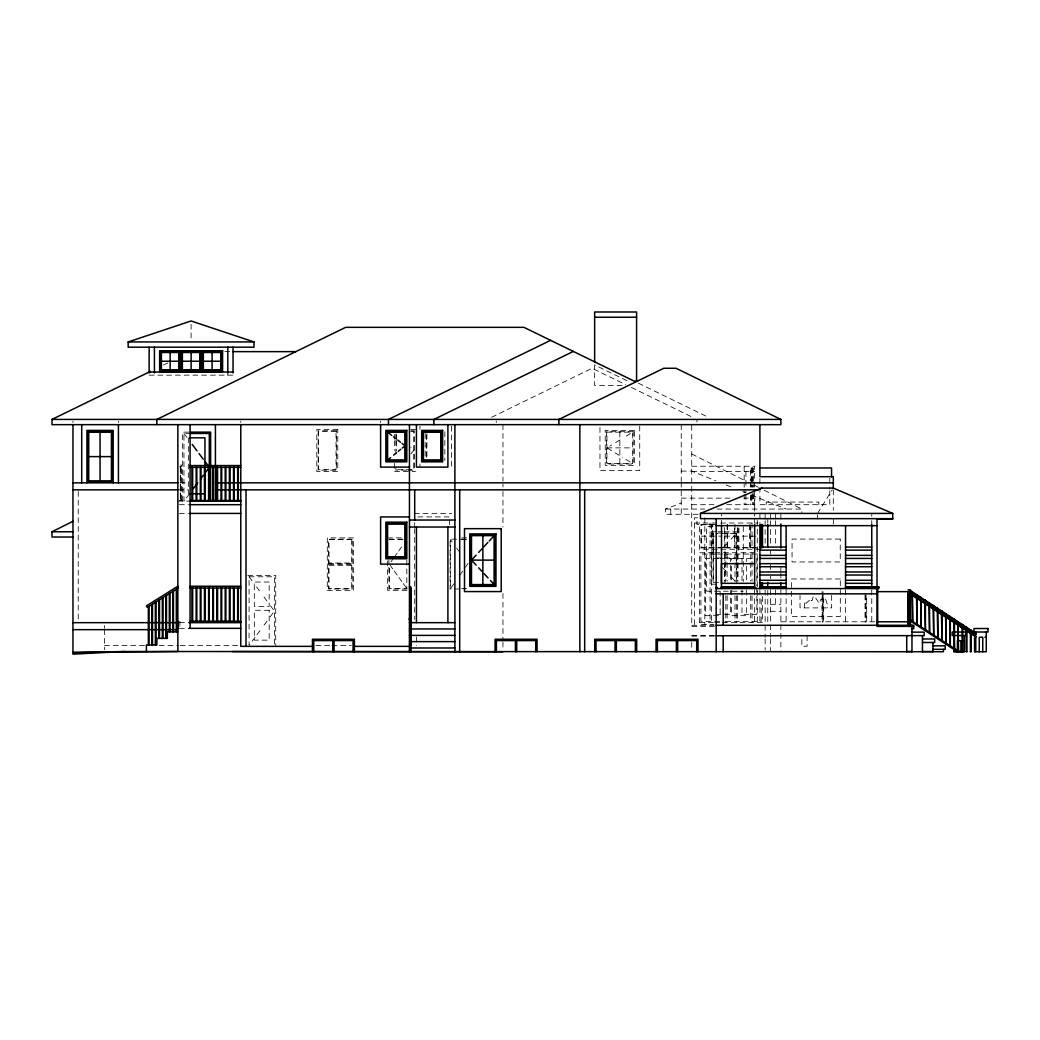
<?xml version="1.0" encoding="UTF-8"?>
<svg xmlns="http://www.w3.org/2000/svg" width="1040" height="1040" viewBox="0 0 1040 1040"><rect width="100%" height="100%" fill="white"/><g stroke="black" fill="none" stroke-linecap="round" stroke-linejoin="round"><path stroke-width="0.75" stroke-dasharray="5 3.75" d="M754.65 509.054L754.884 498.134L744.172 498.134M804.193 607.893L804.908 601.12L806.117 603.33L810.875 598.858L811.083 600.652L812.045 600.678L813.319 596.297L814.957 596.947L819.234 603.382L820.898 599.209L824.005 599.729L825.149 597.974L828.009 606.281L827.567 607.893M817.583 513.422L832.221 489.827M453.765 583.921L450.515 588.575L450.515 539.643L454.103 544.648M459.758 575.341L462.631 571.22M465.374 567.281L468 563.511M391.053 561.704L392.769 559.312M394.303 557.167L397.345 552.903M398.723 550.992L402.012 546.364M255.047 637.299L249.08 645.385L249.08 576.784L274.417 576.784L274.417 645.385M256.971 634.686L261.911 628.017M264.03 625.144L268.19 619.515M270.14 616.876L274.417 611.078L270.14 605.28M189.488 493.753L183.963 501.137L183.963 433.459L188.721 433.459M410.696 453.934L413.816 450.489L410.696 447.057M723.203 547.638L728.26 542.191M731.094 539.123L736.307 533.52L716.82 533.52M611.624 450.723L606.957 447.876L611.624 445.029M615.706 442.533L622.609 438.321M626.21 436.124L632.736 432.146L632.736 463.606L606.957 463.606L606.957 432.146L632.736 432.146M163.462 365.053L167.804 362.934M491.595 417.287L592.098 368.264L625.599 384.605M698.191 514.293L665.509 514.293L665.509 509.054L681.239 503.061M224.835 351.637L231.296 351.637M149.136 375.154L233.038 375.154M622.063 385.398L594.646 385.398L594.646 364.949L629.356 381.875M410.722 429.52L415.558 429.52M411.19 430.833L414.258 430.833L414.258 470.158L408.135 470.158M410.631 431.262L413.816 431.262L413.816 469.716L396.331 469.716M188.864 432.146L182.65 432.146L182.65 501.137M606.957 447.876L632.736 447.876M691.73 466.232L754.65 466.232L754.65 489.827M179.647 466.817L181.623 466.817L181.623 465.075L179.647 465.075L180.258 467.103M406.601 470.158L395.902 470.158L395.902 463.866M681.239 471.094L691.73 471.094L715.702 480.74M394.589 471.471L415.558 471.471M691.73 471.471L754.65 471.471M180.05 482.833L188.162 482.833M178.724 489.827L188.461 489.827M681.239 498.134L729.872 498.134M177.853 501.137L188.721 501.137M179.374 504.686L188.552 504.686M691.73 504.686L713.973 504.686M726.687 504.686L754.65 504.686M665.509 509.054L704.691 509.054M716.976 509.054L801.853 509.054L801.853 512.98M179.374 513.422L188.552 513.422M414.31 513.422L451.646 513.422M417.872 516.919L452.27 516.919M697.58 517.79L694.356 517.79L694.356 626.379M694.356 523.029L757.757 523.029M713.492 524.342L700.908 524.342L700.908 547.937L758.069 547.937M716.339 524.459L696.969 524.459L696.969 519.207M712.972 526.526L706.589 526.526L706.589 591.201L712.972 591.201M711.828 531.778L716.456 531.778M718.003 531.778L722.631 531.778M724.165 531.778L738.049 531.778M717.86 533.078L722.579 533.078M724.152 533.078L736.736 533.078L736.736 582.894M701.35 536.146L720.824 536.146M724.815 536.146L757.523 536.146M387.595 537.888L403.728 537.888M461.682 537.888L468.13 537.888M388.908 539.201L402.675 539.201M465.374 539.201L450.086 539.201L450.086 589.017L465.374 589.017M389.35 539.643L403.65 539.643M461.643 539.643L468 539.643M723.19 547.508L701.35 547.508L701.35 524.784L712.712 524.784L712.712 547.508M724.815 547.508L760.773 547.508M760.929 549.25L699.595 549.25L699.595 523.029M713.479 552.747L699.595 552.747L699.595 624.416L713.895 624.416M714.714 552.747L757.9 552.747M716.118 554.06L700.908 554.06L700.908 621.348L723.983 621.348M717.691 554.06L758.069 554.06M716.82 557.986L721.695 557.986M724.945 557.986L736.307 557.986M718.653 558.428L705.276 558.428L705.276 615.667L720.135 615.667L720.135 590.109M720.226 558.428L730.626 558.428L730.626 580.801M752.388 558.428L731.497 558.428L731.497 561.483M328.601 563.459L352.196 563.459M328.601 564.759L352.196 564.759M247.767 575.471L275.73 575.471L275.73 645.385M718.445 582.465L713.583 582.465L713.583 533.52M716.456 584.207L711.828 584.207L711.828 524.784M406.822 560.157L406.822 588.575L389.35 588.575L389.35 565.643M461.643 588.575L468 588.575M407.264 589.017L388.908 589.017L388.908 560.092M406.952 590.33L387.595 590.33L387.595 560.131M714.571 591.201L743.288 591.201M770.393 604.305L780.871 604.305M770.393 611.299L780.871 611.299M715.767 614.367L730.626 614.367L730.626 590.395M725.556 621.348L761.215 621.348L761.215 595.712M780.871 621.79L822.042 621.79L822.042 591.643M874.627 621.79L866.671 621.79L866.671 594.815M179.465 622.661L189.137 622.661M699.595 622.661L713.479 622.661M714.714 622.661L721.188 622.661M722.423 622.661L762.515 622.661L762.515 595.647M691.73 625.287L714.428 625.287M714.428 626.379L691.73 626.379L691.73 424.658M179.374 628.342L189.137 628.342M714.428 635.778L691.73 635.778L691.73 640.718M691.73 635.986L714.402 635.986M104.442 645.385L144.703 645.385M159.185 645.385L178.516 645.385M180.128 645.385L239.707 645.385M315.887 645.385L330.343 645.385M331.942 645.385L351.221 645.385M726.193 484.952L732.186 487.357M742.664 491.582L745.667 492.778M751.66 495.196L786.123 509.054M638.417 383.188L708.344 417.287M631.423 387.452L692.601 417.287M691.73 453.986L745.342 480.792M754.039 485.147L758.381 487.318M764.179 490.217L801.853 509.054M615.056 452.816L622.609 457.431M625.833 459.394L632.736 463.606M722.566 567.671L728.26 573.794M731.848 577.655L735.41 581.503M183.963 433.459L188.331 439.283M249.08 576.784L254.319 583.882M256.516 586.859L261.716 593.879M264.03 597.025L268.19 602.654M456.625 548.08L458.952 551.239M390.208 565.305L392.769 568.906M394.303 571.051L397.345 575.315M399.009 577.642L401.804 581.555M403.273 583.596L406.822 588.575M818.844 504.686L818.779 502.06L766.22 502.06L766.22 504.686M871.767 513.422L871.767 516.308M871.767 520.507L871.767 524.446M871.767 589.927L871.767 622.089M865.995 594.841L865.995 622.076M865.722 594.841L865.722 622.076M865.033 594.815L865.033 621.79L823.68 621.79L823.68 594.815M845.546 589.927L845.546 622.089M833.313 489.827L833.313 510.276M833.313 519.194L833.313 524.446M831.649 595.413L831.649 607.893L800.02 607.893L800.02 595.413M829.816 478.27L829.816 489.138M829.816 490.698L829.816 504.686L759.902 504.686L759.902 477.971M823.004 591.643L823.004 622.076M822.731 594.841L822.731 622.076M817.583 514.865L817.583 519.194M807.092 635.778L807.092 646.256L801.853 646.256L801.853 638.924M786.123 589.927L786.123 622.089M780.871 514.293L780.871 522.327M780.871 567.32L780.871 571.454M780.871 573.274L780.871 578.097M780.871 589.589L780.871 651.742M775.632 514.293L775.632 519.116M775.632 520.728L775.632 544.83M775.632 589.849L775.632 604.305M770.393 514.293L770.393 519.116M770.393 520.728L770.393 545.246M770.393 550.485L770.393 554.021M770.393 564.603L770.393 571.103M770.393 575.926L770.393 578.526M770.393 589.849L770.393 637.182M770.393 638.794L770.393 651.742M767.767 519.402L767.767 522.639M767.767 590.486L767.767 622.791M765.141 514.293L765.141 519.142M765.141 520.767L765.141 545.012M765.141 590.291L765.141 637.182M765.141 638.807L765.141 650.117M759.902 513.422L759.902 523.133M759.902 589.797L759.902 622.18M757.276 520.416L757.276 588.913M757.276 590.525L757.276 622.661M756.834 558.428L756.834 585.598M756.834 587.197L756.834 614.367L741.988 614.367L741.988 590.395M754.65 491.205L754.65 511.095M754.65 513.422L754.65 516.035M754.65 519.194L754.65 523.133M754.65 589.927L754.65 622.076M753.129 480.74L753.129 467.974L750.607 467.974L750.607 480.74M753.129 482.339L753.129 487.123M753.129 493.506L753.129 504.686M752.908 467.974L752.908 487.279M752.908 493.61L752.908 504.686M752.037 467.974L752.037 486.954M752.037 494.858L752.037 501.189L751.712 494.858M752.037 523.029L752.037 549.25M752.037 552.747L752.037 581.347M752.037 595.647L752.037 622.661M751.712 467.974L751.712 486.954M751.166 467.974L751.166 481.208M751.166 484.224L751.166 487.032M751.166 495.768L751.166 504.686M750.724 527.488L750.724 547.937M750.724 554.06L750.724 581.1M750.724 595.595L750.724 621.348M750.607 482.339L750.607 487.123M750.607 495.105L750.607 504.686M750.282 524.784L750.282 547.508M749.411 524.784L749.411 547.508M746.356 558.428L746.356 561.483M746.356 566.137L746.356 580.528M746.356 590.109L746.356 615.667L731.497 615.667L731.497 590.109M745.914 471.471L745.914 487.032M745.914 489.827L745.914 492.791M745.914 494.286L745.914 504.686M744.172 466.232L744.172 487.279M744.172 489.827L744.172 492.791M744.172 494.286L744.172 504.686M743.288 526.526L743.288 581.503M741.988 558.428L741.988 580.801M738.92 528.021L738.92 547.937M738.049 528.021L738.049 581.035M737.607 527.488L737.607 547.937M737.607 554.06L737.607 581.295M737.607 595.712L737.607 621.348M736.307 533.52L736.307 581.347M736.307 595.647L736.307 622.661M734.994 524.342L734.994 547.937M734.994 554.06L734.994 581.295M734.994 595.712L734.994 621.348M734.552 528.021L734.552 547.508M731.497 566.137L731.497 580.528M727.558 524.784L727.558 547.508M727.129 524.342L727.129 547.937M727.129 554.06L727.129 581.1M727.129 595.595L727.129 621.348M725.816 552.747L725.816 581.191M725.816 595.543L725.816 622.661M724.945 533.52L724.945 561.054M724.945 562.575L724.945 582.465M724.503 527.488L724.503 547.937M724.503 554.06L724.503 581.1M721.539 513.422L721.539 516.035M721.539 520.065L721.539 525.655M713.141 533.078L713.141 582.894M711.399 524.342L711.399 547.937M711.399 554.06L711.399 621.348M710.086 523.029L710.086 549.25M710.086 552.747L710.086 622.661M704.834 517.79L704.834 624.416M696.969 419.419L696.969 422.032M691.73 642.291L691.73 651.742M681.239 424.658L681.239 481.585M681.239 482.222L681.239 514.293M670.761 509.054L670.761 514.293M639.73 425.958L639.73 470.6L599.963 470.6L599.963 426.244M619.853 432.146L619.853 463.606M502.957 424.658L502.957 481.221M502.957 484.224L502.957 487.032M502.957 491.439L502.957 527.059M502.957 593.45L502.957 640.406M502.957 642.018L502.957 650.117M496.288 421.161L496.288 422.526M451.399 426.231L451.399 467.103M449.644 519.805L449.644 525.59M444.834 431.704L444.834 460.551M426.92 433.693L426.92 457.002M426.491 434.915L426.491 457.34M425.178 433.537L425.178 457.132M419.939 426.231L419.939 429.377M419.939 463.957L419.939 467.103M416.442 636.87L416.442 645.788M414.687 522.691L414.687 528.125M414.687 528.658L414.687 619.463M396.331 434.473L396.331 439.283M396.331 440.882L396.331 450.489M395.902 433.979L395.902 438.698M395.902 440.271L395.902 454.428M394.589 434.356L394.589 439.205M394.589 440.817L394.589 450.489M394.589 463.398L394.589 468.247M380.601 421.161L380.601 422.526M240.773 421.161L240.773 422.526M227.825 372.892L227.825 375.154M191.087 324.194L191.087 340.327M188.331 437.827L188.331 493.753M180.635 466.817L180.635 500.032M180.31 466.817L180.31 500.032M179.881 621.218L179.868 628.42M118.417 421.161L118.417 422.526M104.442 625.586L104.442 628.303M104.442 629.655L104.442 649.688M78.221 491.439L78.221 619.424M72.969 421.161L72.969 422.526M337.779 429.52L316.81 429.52L316.81 471.471L337.779 471.471L337.779 429.52M634.491 430.391L605.215 430.391L605.215 465.348L634.491 465.348L634.491 430.391M336.466 430.833L318.123 430.833L318.123 470.158L336.466 470.158L336.466 430.833M336.037 431.262L318.552 431.262L318.552 469.716L336.037 469.716L336.037 431.262M633.178 431.704L606.515 431.704L606.515 464.035L633.178 464.035L633.178 431.704M181.727 500.032L179.647 500.682L181.727 500.032M353.509 537.888L327.288 537.888L327.288 590.33L353.509 590.33L353.509 537.888M840.229 539.071L792.051 539.071L792.051 561.964L840.229 561.964L840.229 539.071M352.196 539.201L328.601 539.201L328.601 589.017L352.196 589.017L352.196 539.201M351.767 539.643L329.043 539.643L329.043 563.017L351.767 563.017L351.767 539.643M351.767 565.201L329.043 565.201L329.043 588.575L351.767 588.575L351.767 565.201M840.307 578.968L791.362 578.968L791.362 616.551L840.307 616.551L840.307 578.968M269.178 582.023L254.319 582.023L254.319 606.385L269.178 606.385L269.178 582.023M269.178 610.298L254.319 610.298L254.319 640.146L269.178 640.146L269.178 610.298M181.077 500.032L181.077 466.817L180.96 500.032"/><path stroke-width="1.5" d="M414.7 520.039L414.7 489.827M721.539 525.655L721.435 588.575L721.435 586.937L754.65 586.937M910.442 592.748L909.844 593.671L976.04 636.883M193.271 488.709L197.769 482.703M200.512 479.037L203.294 475.319M204.945 473.122L209.313 467.298L204.945 461.461M476.138 565.11L471.497 560.118L476.138 555.113M478.673 552.383L482.014 548.782M483.847 546.806L487.877 542.477M489.229 541.021L494.221 535.639L471.497 535.639L471.497 584.584L494.221 584.584L494.221 535.639M387.595 460.109L405.08 460.109L405.08 432.146L387.595 432.146L387.595 460.109L390.624 457.626M393.692 455.117L396.591 452.738M398.32 451.321L400.764 449.319M402.337 448.032L405.08 445.783L401.986 443.365M178.308 588.003L147.316 607.373L146.393 605.891L177.801 586.261L178.451 588.003M72.969 537.017L52 537.017L52 531.778L72.969 521.287M558.896 424.658L558.896 419.419L663.767 368.264L676 368.264L780.871 419.419L780.871 424.658L52 424.658L52 419.419L150.423 371.41M550.589 340.34L388.466 419.419L388.466 424.658M573.313 351.429L433.914 419.419L433.914 424.658M877.006 519.194L892.736 519.194L892.736 513.422L833.313 488.072L761.865 488.072L758.225 489.827L215.423 489.827M892.736 518.661L700.453 518.661L700.453 513.422L761.865 488.072M128.167 341.939L191.087 320.97L254.02 341.939L254.02 347.178L128.167 347.178L128.167 341.939L254.02 341.939M72.969 652.548L124.54 651.508M72.969 652.483L177.853 651.508L177.853 424.658M594.646 317.239L636.584 317.239M232.908 351.637L295.828 351.637M161.408 361.231L178.88 361.231M182.377 361.231L199.862 361.231M203.359 361.231L220.831 361.231M149.136 372.034L233.038 372.034M637.546 381.056L634.049 381.056L523.939 327.34L345.644 327.34L156.871 419.419L156.871 424.658M52 419.419L780.871 419.419M190.424 432.146L210.626 432.146L210.626 501.137M190.307 433.459L209.313 433.459L209.313 501.137M189.852 437.827L204.945 437.827L204.945 493.753L189.488 493.753M88.712 456.612L111.423 456.612M190.086 465.569L240.773 465.569M409.448 467.103L380.601 467.103L380.601 424.658M190.086 467.324L240.773 467.324M759.902 467.974L831.558 467.974L831.558 476.71M72.969 482.833L177.853 482.833M215.423 482.833L833.313 482.833M72.969 489.827L177.853 489.827M190.086 500.526L240.773 500.526M190.086 501.189L240.773 501.189M190.086 504.686L240.773 504.686M190.086 513.422L240.773 513.422M700.453 513.422L892.736 513.422M409.448 516.932L380.601 516.932L380.601 564.122L409.448 564.122M409.448 520.039L454.896 520.039M716.183 525.655L877.006 525.655M409.448 527.033L454.896 527.033M52 531.778L72.969 531.778M759.902 547.066L786.123 547.066M845.546 547.066L871.767 547.066M759.902 550.121L786.123 550.121M845.546 550.121L871.767 550.121M759.902 555.373L786.123 555.373M845.546 555.373L871.767 555.373M759.902 558.428L786.123 558.428M845.546 558.428L871.767 558.428M471.497 560.118L494.221 560.118M754.65 563.667L721.474 563.667L721.474 583.336L754.65 583.336M759.902 563.667L786.123 563.667M845.546 563.667L871.767 563.667M759.902 566.735L786.123 566.735M845.546 566.735L871.767 566.735M759.902 571.974L786.123 571.974M845.546 571.974L871.767 571.974M759.902 575.029L786.123 575.029M845.546 575.029L871.767 575.029M759.902 580.281L786.123 580.281M845.546 580.281L871.767 580.281M759.902 583.336L786.123 583.336M845.546 583.336L871.767 583.336M190.086 586.248L240.773 586.248M409.448 587.015L410.969 587.015L410.969 651.742M759.902 586.937L786.123 586.937M845.546 586.937L871.767 586.937M877.006 586.937L878.761 586.937L878.761 588.575L716.183 588.575M871.767 587.184L878.761 587.184M716.183 587.314L717.08 587.314L717.08 588.575M721.435 587.262L754.65 587.262M759.902 587.262L786.123 587.262M845.546 587.262L878.761 587.262M190.086 588.003L240.773 588.003M409.448 588.757L410.969 588.757M908.037 589.888L910.442 589.888L910.442 626.379M409.877 590.72L410.54 590.72M877.006 591.643L910.442 591.643L975.767 634.296M409.877 592.644L410.54 592.644M409.877 592.982L410.54 592.982M716.183 593.827L877.006 593.827M409.877 594.75L410.54 594.75M409.877 595.088L410.54 595.088M409.877 596.869L410.54 596.869M409.877 597.207L410.54 597.207M409.877 598.975L410.54 598.975M409.877 599.313L410.54 599.313M409.877 601.094L410.54 601.094M409.877 601.432L410.54 601.432M409.877 603.2L410.54 603.2M409.877 603.538L410.54 603.538M409.877 605.319L410.54 605.319M409.877 605.657L410.54 605.657M409.877 607.386L410.54 607.386M409.877 607.724L410.54 607.724M409.877 609.505L410.54 609.505M409.877 609.843L410.54 609.843M409.877 611.572L410.54 611.572M409.877 611.91L410.54 611.91M409.877 613.691L410.54 613.691M409.877 614.029L410.54 614.029M409.877 615.836L410.54 615.836M409.877 616.174L410.54 616.174M409.448 618.163L410.969 618.163M409.448 618.293L410.969 618.293M409.448 619.164L410.969 619.164M409.448 619.385L410.969 619.385M409.448 619.918L410.969 619.918M409.877 620.256L410.54 620.256M177.801 621.218L177.853 628.342M190.086 621.205L240.773 621.205M190.086 621.868L240.773 621.868M877.006 621.79L908.037 621.79M409.877 622.18L410.54 622.18M409.877 622.518L410.54 622.518M72.969 622.661L177.853 622.661M189.137 622.661L240.773 622.661M409.448 622.661L454.896 622.661M409.877 624.286L410.54 624.286M409.877 624.624L410.54 624.624M716.183 625.287L913.718 625.287L913.718 628.784L911.963 628.784M409.877 626.405L410.54 626.405M877.006 626.379L913.718 626.379M409.877 626.743L410.54 626.743M189.137 628.342L240.773 628.342M409.877 628.511L410.54 628.511M409.448 628.966L454.896 628.966M72.969 629.655L177.853 629.655M409.877 630.63L410.54 630.63M409.877 630.968L410.54 630.968M409.448 631.163L410.319 631.163M177.853 631.839L167.362 631.839L167.362 638.391L156.871 638.391L156.871 644.943L146.393 644.943L146.393 651.508M911.963 632.138L924.196 632.138L924.196 635.622L716.183 635.778M409.877 632.736L410.54 632.736M409.877 633.074L410.54 633.074M409.877 634.855L410.54 634.855M409.877 635.193L410.54 635.193M409.448 635.388L454.896 635.388M409.877 636.922L410.54 636.922M409.877 637.26L410.54 637.26M984.945 637.26L986.258 637.26M409.448 637.598L410.319 637.598M922.454 638.976L934.687 638.976L934.687 642.473L922.454 642.473M409.877 639.041L410.54 639.041M409.877 639.379L410.54 639.379M963.092 640.757L964.405 640.757M409.877 641.108L410.54 641.108M409.877 641.446L410.54 641.446M409.448 641.628L454.896 641.628M409.877 643.227L410.54 643.227M409.877 643.565L410.54 643.565M409.448 643.838L410.319 643.838M409.877 645.372L410.54 645.372M932.945 645.827L945.178 645.827L945.178 649.324L932.945 649.324M312.442 646.36L240.773 646.36L240.773 424.658M354.393 646.36L409.448 646.36M409.448 647.998L454.896 647.972M409.448 650.169L410.319 650.169M409.448 651.508L410.969 651.508M906.724 651.482L911.963 651.508M922.454 651.508L932.945 651.508M953.914 651.508L964.405 651.508M966.264 651.508L966.927 651.508M970.424 651.508L971.074 651.508M974.571 651.508L975.221 651.508M232.362 651.573L502.957 651.742M910.442 590.629L975.767 633.321M962.117 624.403L962.767 624.832M966.264 627.12L966.927 627.549M970.424 629.824L971.074 630.253M974.571 632.541L975.221 632.957M910.442 591.318L919.776 597.402M923.767 600.015L929.097 603.499M931.762 605.241L945.1 613.938M947.765 615.68L953.095 619.164M955.76 620.906L974.428 633.087M910.442 593.723L975.221 636.025L975.221 651.742L974.571 651.742L974.571 635.011M910.442 620.009L959.023 651.508M910.442 621.062L957.424 651.742L957.411 640.757L960.908 640.757L960.908 651.742M953.81 648.323L954.473 648.765M957.97 651.04L958.62 651.469M933.062 634.777L933.712 635.206M937.209 637.481L937.859 637.923M941.356 640.198L942.019 640.627M945.516 642.902L946.166 643.344M949.663 645.619L950.313 646.048M916.448 623.935L917.111 624.364M920.608 626.639L921.258 627.081M924.755 629.356L925.418 629.785M928.902 632.06L929.565 632.502M912.301 621.218L912.964 621.829L912.301 591.877L912.301 621.4M387.595 432.146L391.768 435.396M393.51 436.761L396.331 438.958M397.735 440.05L400.465 442.195M478.673 567.84L482.014 571.441M484.094 573.677L488.02 577.915M490.451 580.528L494.221 584.584M192.231 444.483L196.989 450.84M199.043 453.583L203.294 459.264M909.584 591.643L909.922 605.514L909.428 591.643M986.258 632.021L986.258 651.742L975.767 651.742L975.767 632.021M982.761 651.742L982.761 637.26L979.264 637.26L979.264 651.742M971.074 632.788L971.074 651.742L970.424 651.742L970.424 632.398M966.927 630.045L966.927 651.742L966.264 651.742L966.264 629.655M964.405 635.518L964.405 651.742L953.914 651.742L953.914 635.518M962.767 627.419L962.767 651.742M962.117 626.912L962.117 651.742M958.62 651.742L957.97 621.699L957.97 651.742M943.423 649.324L943.423 651.742L125.411 651.508L72.969 654.121L72.969 424.658M932.945 642.473L932.945 651.742M922.454 635.622L922.454 651.742M911.963 625.287L911.963 651.742M910.078 593.242L910.078 626.379M909.857 593.242L909.922 626.379M908.258 622.076L908.258 626.379M908.115 591.643L908.037 626.379M907.959 591.643L907.959 626.379M906.724 635.778L906.724 651.742M877.669 588.575L877.669 626.379M877.006 518.661L877.006 587.184M877.006 588.575L877.006 625.287M871.767 524.446L871.767 588.575M845.546 525.655L845.546 588.575M833.313 488.072L833.313 476.71L759.902 476.71L759.902 424.658M786.123 525.655L786.123 588.575M780.871 523.939L780.871 548.067M780.871 582.686L780.871 587.314M767.767 524.251L767.767 546.871M767.767 582.413L767.767 587.249M762.515 524.576L762.515 547.703M762.515 582.933L762.515 587.704M761.215 524.342L761.215 547.937M761.215 582.894L761.215 587.704M760.773 524.784L760.773 547.508M759.902 524.342L759.902 588.575M754.65 524.446L754.65 588.575M723.19 593.827L723.19 625.287M723.19 635.778L723.19 651.742M716.183 518.661L716.183 651.742M698.009 651.742L698.009 639.262L656.058 639.262L656.058 651.742M696.696 651.742L696.696 640.575L677.69 640.575L677.69 651.742M676.377 651.742L676.377 640.575L657.371 640.575L657.371 651.742M636.584 380.705L636.584 311.987L594.646 311.987L594.646 361.829M636.675 651.742L636.675 639.262L594.724 639.262L594.724 651.742M635.362 651.742L635.362 640.575L616.356 640.575L616.356 651.742M615.043 651.742L615.043 640.575L596.037 640.575L596.037 651.742M584.675 489.827L584.675 651.742M579.865 424.658L579.865 651.742M537.043 651.742L537.043 639.262L495.092 639.262L495.092 651.742M535.73 651.742L535.73 640.575L516.724 640.575L516.724 651.742M515.411 651.742L515.411 640.575L496.405 640.575L496.405 651.742M482.859 535.639L482.859 584.584M459.693 489.827L459.693 651.742M454.896 424.658L454.896 651.742M447.902 424.658L447.902 467.103L416.442 467.103L416.442 424.658M447.902 527.033L447.902 622.661M416.442 527.033L416.442 622.661M409.448 424.658L409.448 651.742M354.393 651.664L354.393 639.262L312.442 639.262L312.442 651.638M353.08 651.664L353.08 640.575L334.061 640.575L334.061 651.651M332.761 651.651L332.761 640.575L313.742 640.575L313.742 651.638M246.012 489.827L246.012 646.36M238.316 467.324L238.316 500.526M238.316 588.003L238.316 621.205M237.666 467.324L237.666 500.526M237.666 588.003L237.666 621.205M234.169 467.324L234.169 500.526M234.169 588.003L234.169 621.205M233.506 467.324L233.506 500.526M233.506 588.003L233.506 621.205M233.038 347.178L233.038 372.892M230.022 467.324L230.022 500.526M230.022 588.003L230.022 621.205M229.359 467.324L229.359 500.526M229.359 588.003L229.359 621.205M227.825 347.178L227.825 372.892M225.862 467.324L225.862 500.526M225.862 588.003L225.862 621.205M225.212 467.324L225.212 500.526M225.212 588.003L225.212 621.205M221.715 467.324L221.715 500.526M221.715 588.003L221.715 621.205M221.052 467.324L221.052 500.526M221.052 588.003L221.052 621.205M217.568 467.324L217.568 500.526M217.568 588.003L217.568 621.205M216.905 467.324L216.905 500.526M216.905 588.003L216.905 621.205M215.423 424.658L215.423 501.137M213.408 467.324L213.408 500.526M213.408 588.003L213.408 621.205M212.758 467.324L212.758 500.526M212.758 588.003L212.758 621.205M212.095 352.495L212.095 369.967M209.261 588.003L209.261 621.205M208.611 467.324L208.611 500.526M208.611 588.003L208.611 621.205M205.114 467.324L205.114 500.526M205.114 588.003L205.114 621.205M204.451 467.324L204.451 500.526M204.451 588.003L204.451 621.205M201.604 350.74L201.604 371.722M200.954 467.324L200.954 500.526M200.954 588.003L200.954 621.205M200.304 467.324L200.304 500.526M200.304 588.003L200.304 621.205M196.807 467.324L196.807 500.526M196.807 588.003L196.807 621.205M196.157 467.324L196.157 500.526M196.157 588.003L196.157 621.205M192.66 467.324L192.66 500.526M192.66 588.003L192.66 621.205M191.997 467.324L191.997 500.526M191.997 588.003L191.997 621.205M191.126 352.495L191.126 369.967M190.086 424.658L190.086 628.342M180.635 350.74L180.635 371.722M176.969 588.835L176.969 631.839M176.319 589.251L176.319 631.839M173.485 591.019L173.485 631.839M172.822 591.435L172.822 631.839M170.144 352.495L170.144 369.967M169.988 593.203L169.988 631.839M169.325 593.619L169.325 631.839M166.491 595.387L166.491 638.391M165.828 595.803L165.828 638.391M162.994 597.571L162.994 638.391M162.331 597.987L162.331 638.391M159.497 599.768L159.497 638.391M158.834 600.171L158.834 638.391M156 601.952L156 644.943M155.35 602.355L155.35 644.943M154.414 347.178L154.414 372.892M152.503 604.136L152.503 644.943M151.853 604.539L151.853 644.943M149.136 347.178L149.136 373.022M149.006 606.32L149.006 644.943M148.356 606.723L148.356 644.943M118.417 424.658L118.417 482.833M113.178 482.833L113.178 430.391L86.957 430.391L86.957 482.833M100.061 432.146L100.061 481.078M81.718 424.658L81.718 482.833M222.586 350.74L159.653 350.74L159.653 371.722L222.586 371.722L222.586 350.74M179.322 352.053L160.966 352.053L160.966 370.409L179.322 370.409L179.322 352.053M200.291 352.053L181.948 352.053L181.948 370.409L200.291 370.409L200.291 352.053M221.273 352.053L202.917 352.053L202.917 370.409L221.273 370.409L221.273 352.053M178.88 352.495L161.408 352.495L161.408 369.967L178.88 369.967L178.88 352.495M199.862 352.495L182.377 352.495L182.377 369.967L199.862 369.967L199.862 352.495M220.831 352.495L203.359 352.495L203.359 369.967L220.831 369.967L220.831 352.495M406.822 430.391L385.853 430.391L385.853 461.851L406.822 461.851L406.822 430.391M442.65 430.391L421.681 430.391L421.681 461.851L442.65 461.851L442.65 430.391M111.865 431.704L88.27 431.704L88.27 481.52L111.865 481.52L111.865 431.704M405.509 431.704L387.166 431.704L387.166 460.551L405.509 460.551L405.509 431.704M441.35 431.704L422.994 431.704L422.994 460.551L441.35 460.551L441.35 431.704M111.423 432.146L88.712 432.146L88.712 481.078L111.423 481.078L111.423 432.146M440.908 432.146L423.423 432.146L423.423 460.109L440.908 460.109L440.908 432.146M406.822 522.171L385.853 522.171L385.853 558.779L406.822 558.779L406.822 522.171M405.509 523.484L387.166 523.484L387.166 557.466L405.509 557.466L405.509 523.484M405.08 523.926L387.595 523.926L387.595 557.024L405.08 557.024L405.08 523.926M501.215 528.658L464.503 528.658L464.503 591.578L501.215 591.578L501.215 528.658M495.963 533.897L469.742 533.897L469.742 586.339L495.963 586.339L495.963 533.897M494.65 535.21L471.055 535.21L471.055 585.026L494.65 585.026L494.65 535.21M410.54 590.382L409.877 590.382L409.877 645.71L410.54 645.71L410.54 590.382M988 628.524L974.012 628.524L974.012 632.021L988 632.021L988 628.524M966.147 632.021L952.172 632.021L952.172 635.518L966.147 635.518L966.147 632.021M917.111 595.023L916.448 594.594L917.111 624.598L917.111 595.023M921.258 597.727L920.608 597.298L921.258 627.367L921.258 597.727M925.418 600.444L924.755 600.015L925.418 630.136L925.418 600.444M929.565 603.148L928.902 602.719L929.565 632.905L929.565 603.148M933.712 605.865L933.062 605.436L933.712 635.674L933.712 605.865M937.859 608.569L937.209 608.14L937.859 638.443L937.859 608.569M942.019 611.286L941.356 610.857L942.019 641.212L942.019 611.286M946.166 613.99L945.516 613.561L946.166 643.968L946.166 613.99M950.313 616.707L949.663 616.278L950.313 646.737L950.313 616.707M954.473 619.411L953.81 618.982L954.473 649.506L954.473 619.411"/></g></svg>
